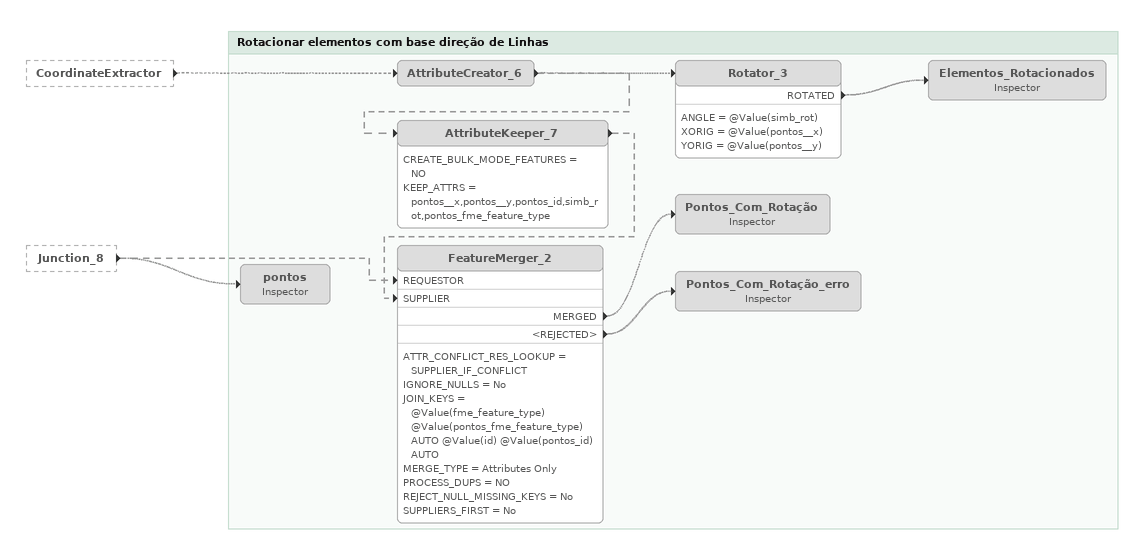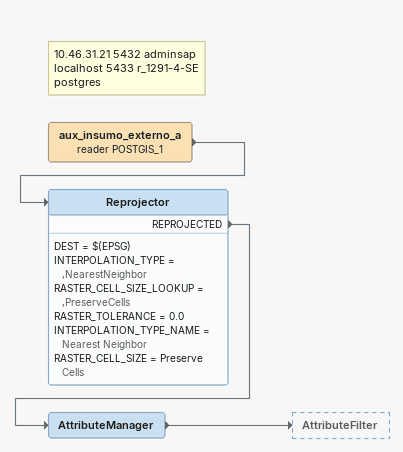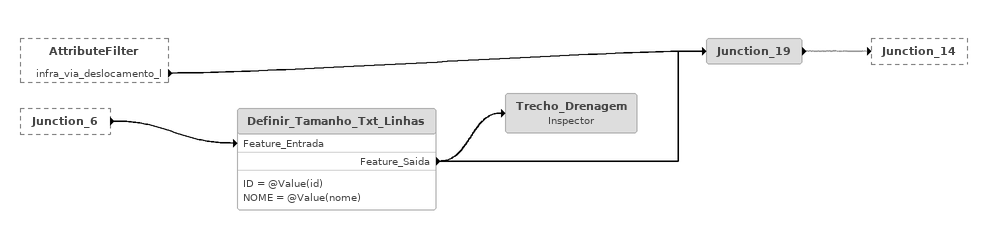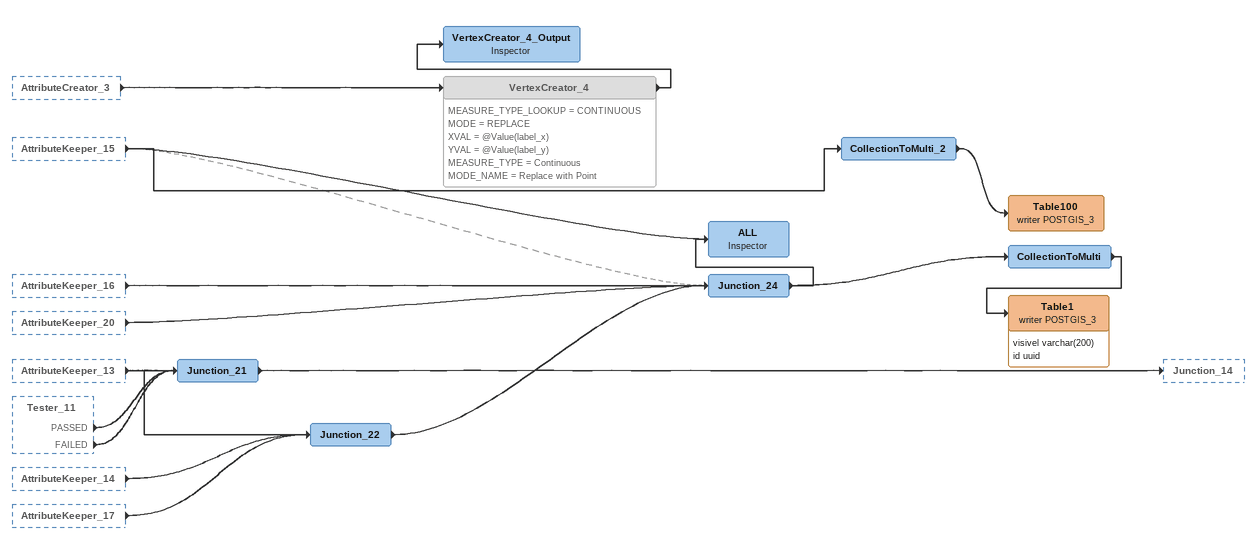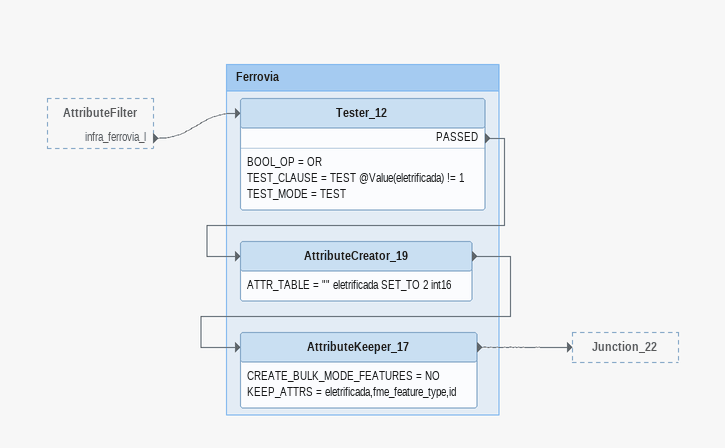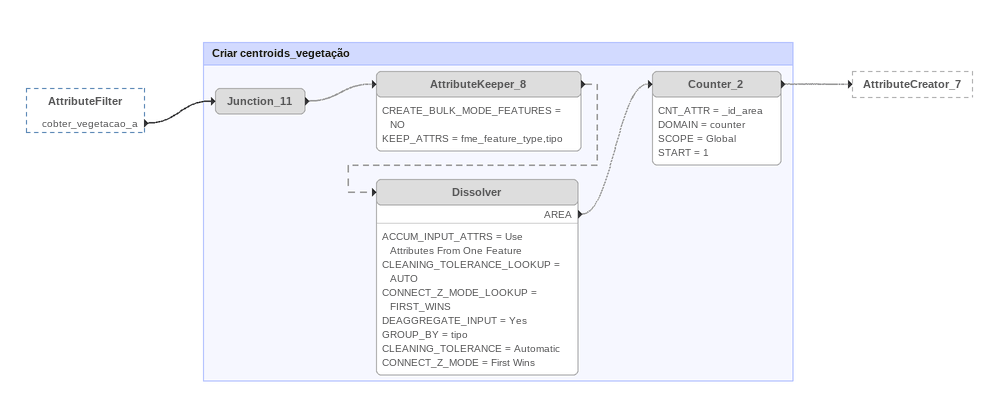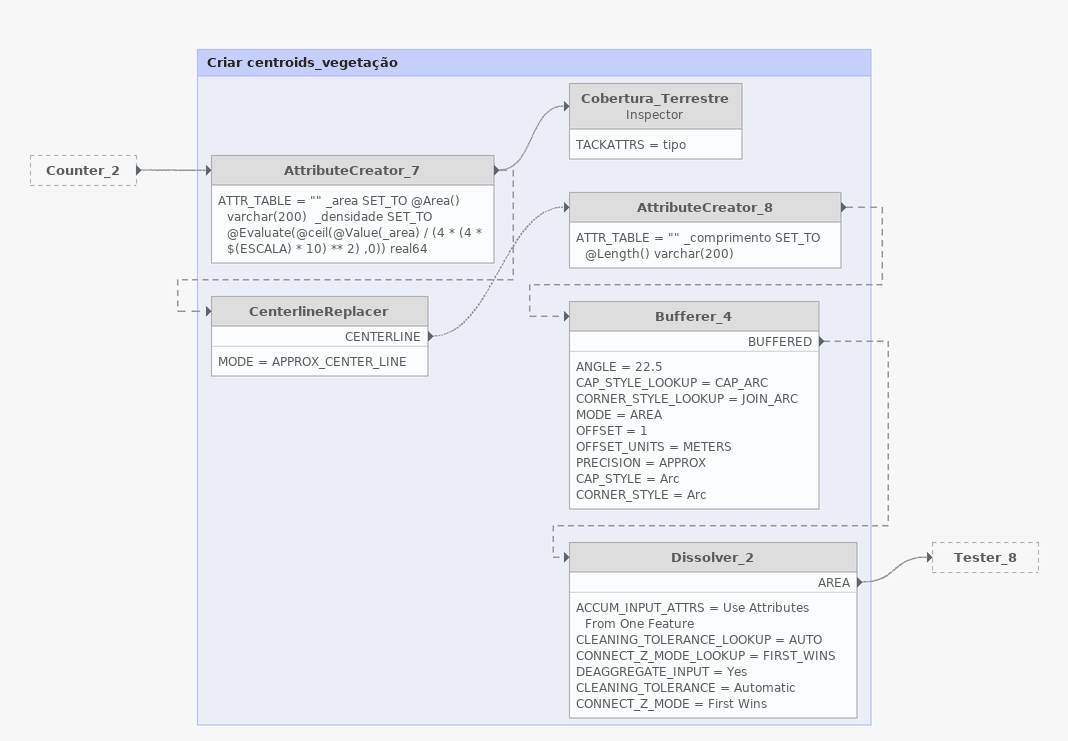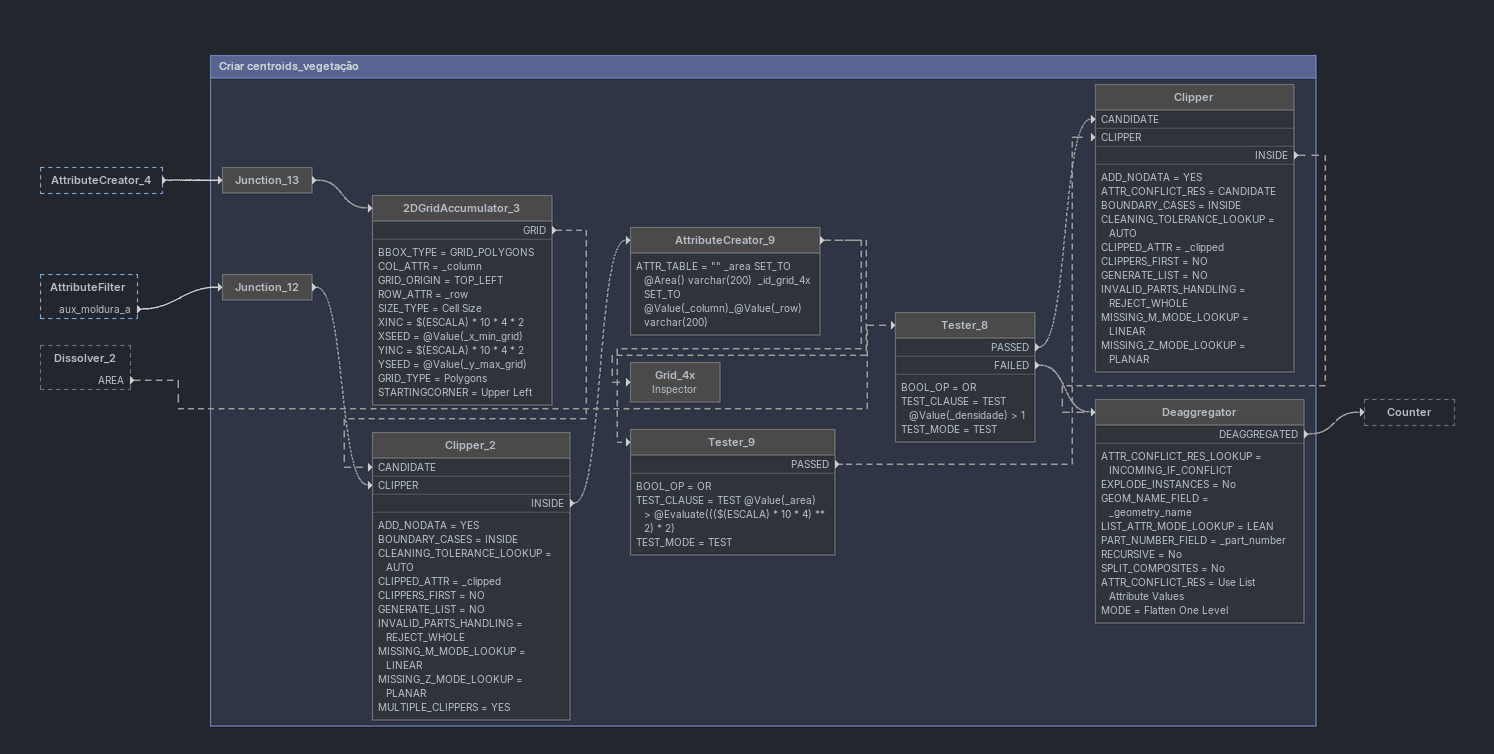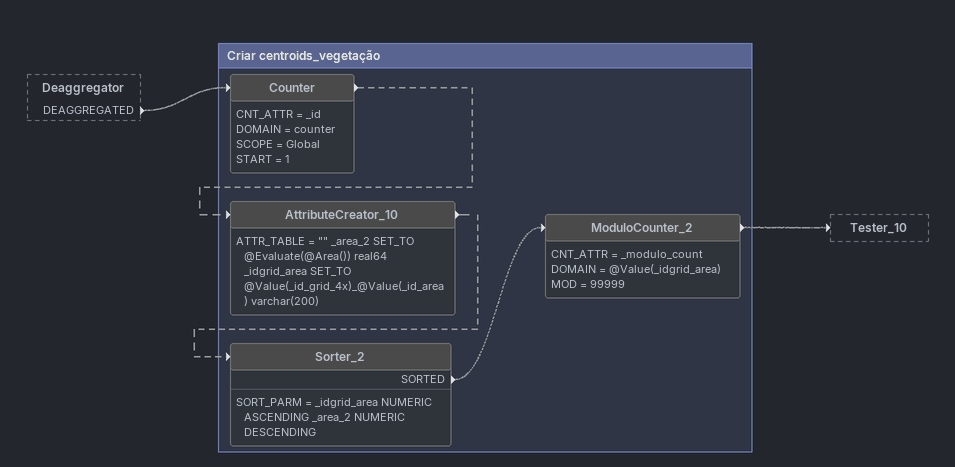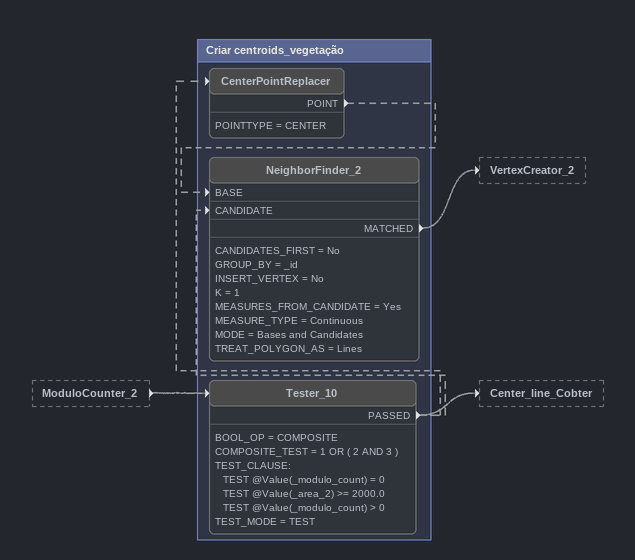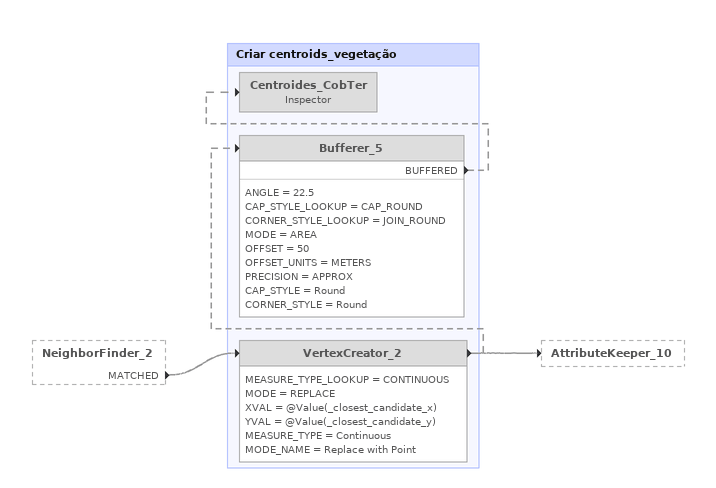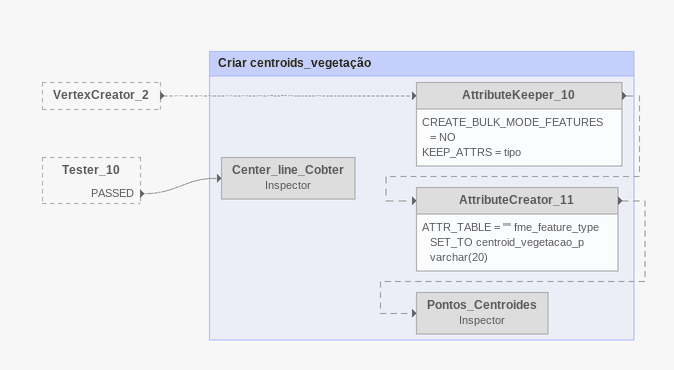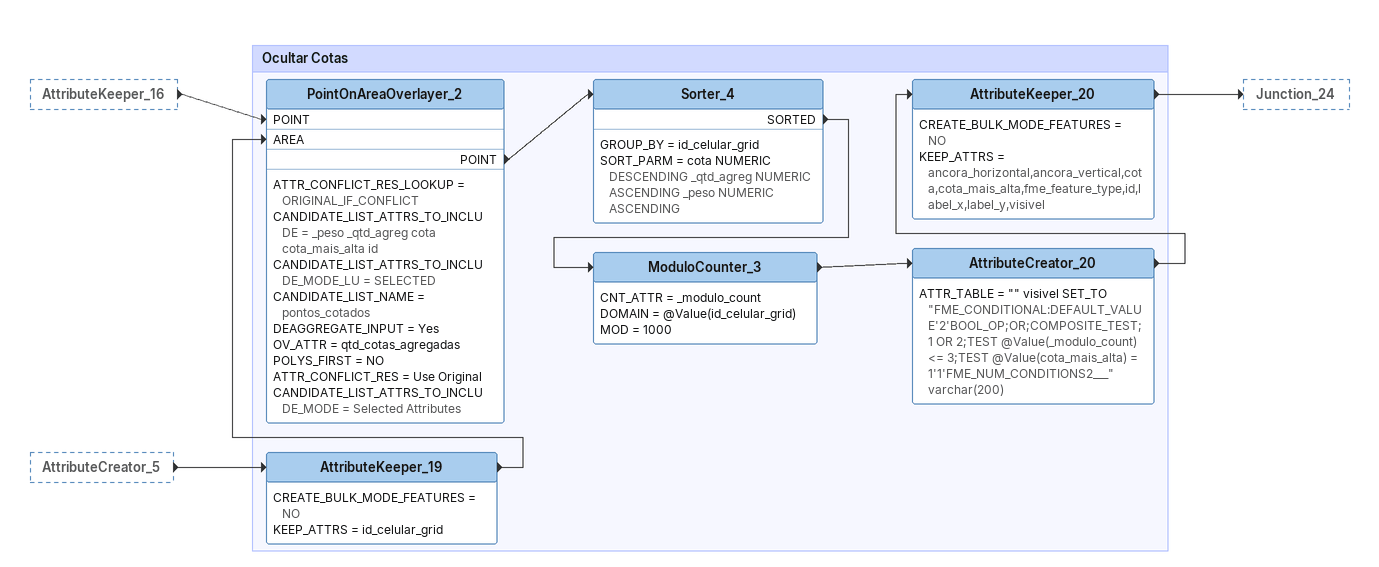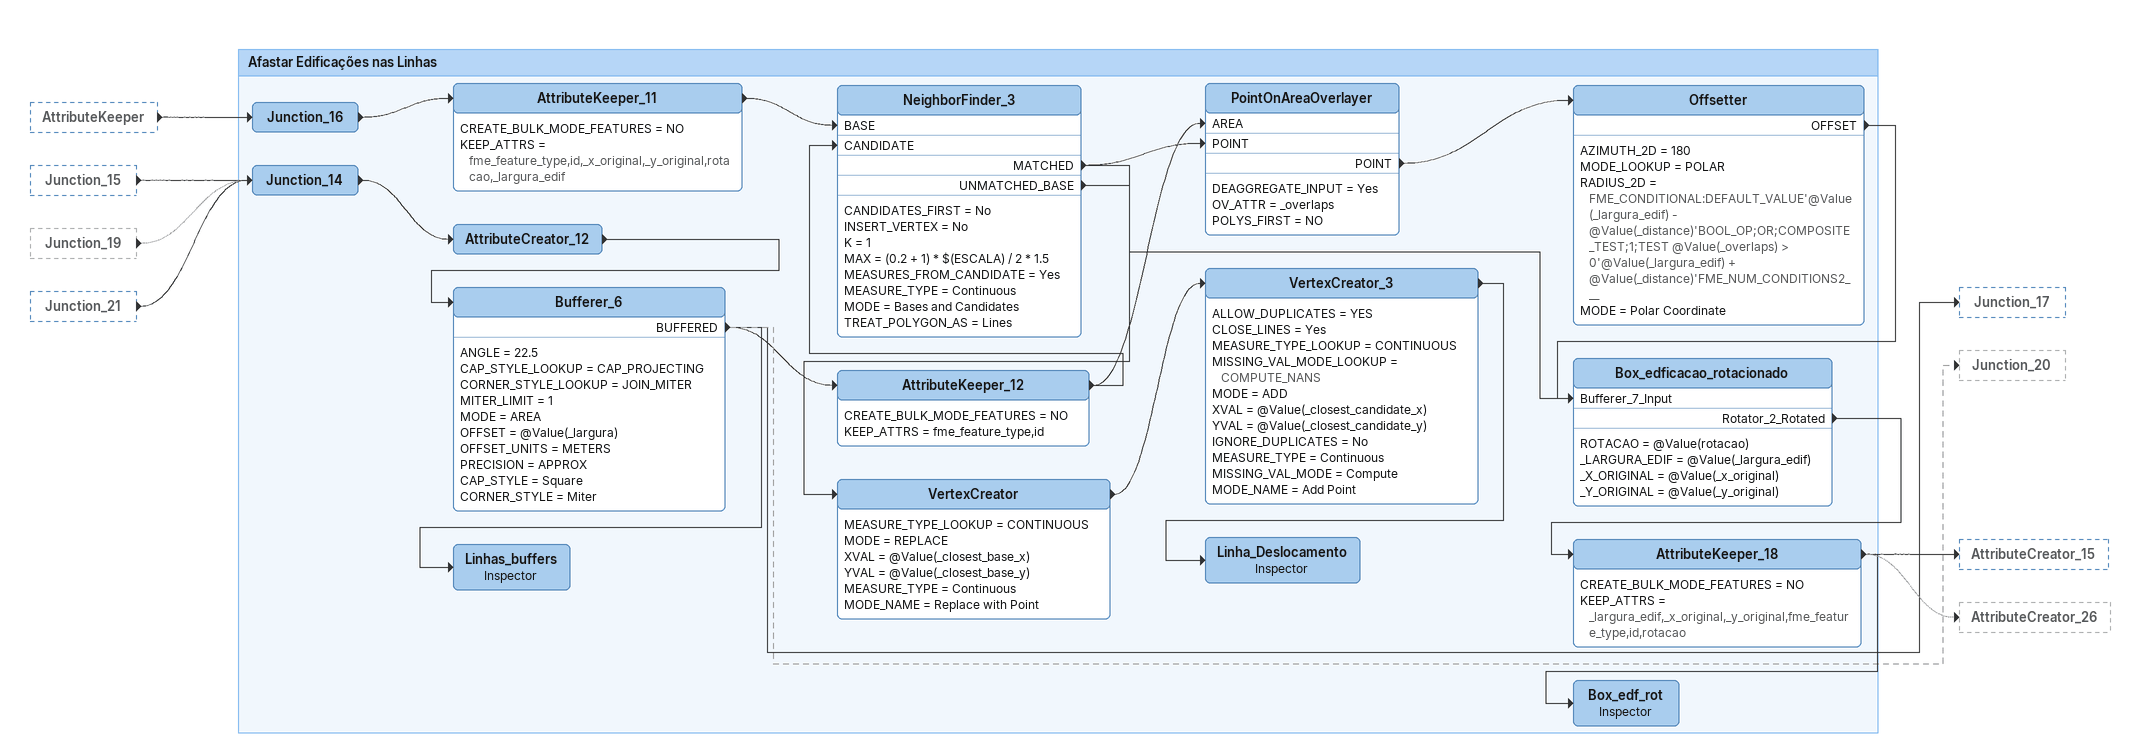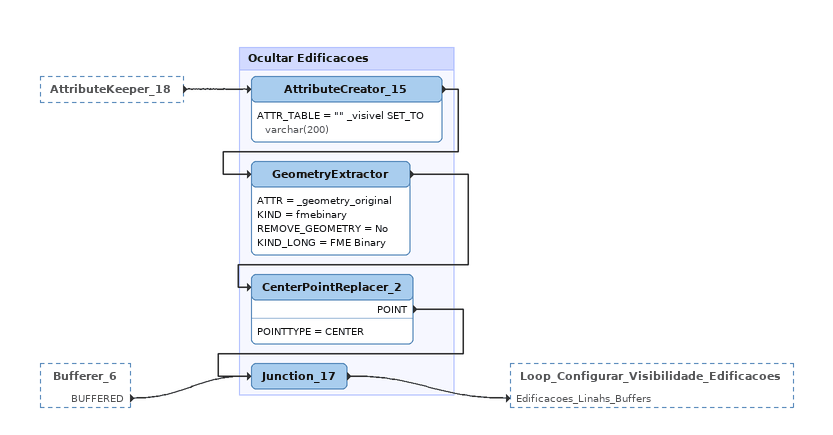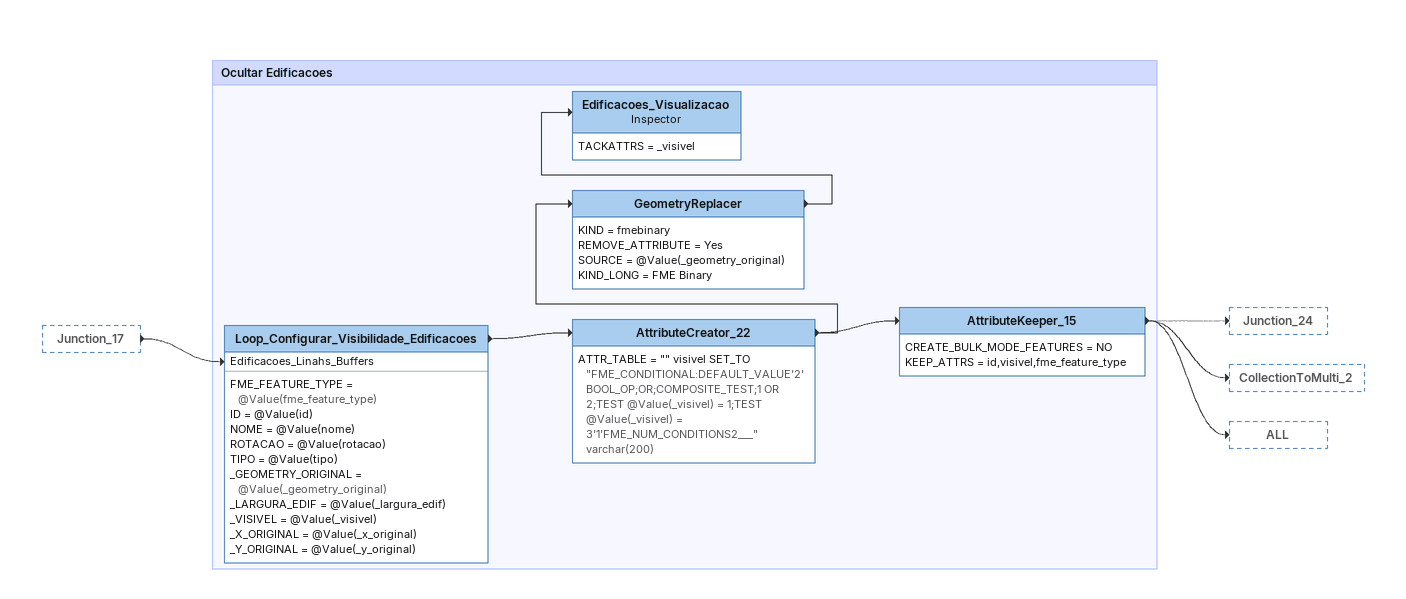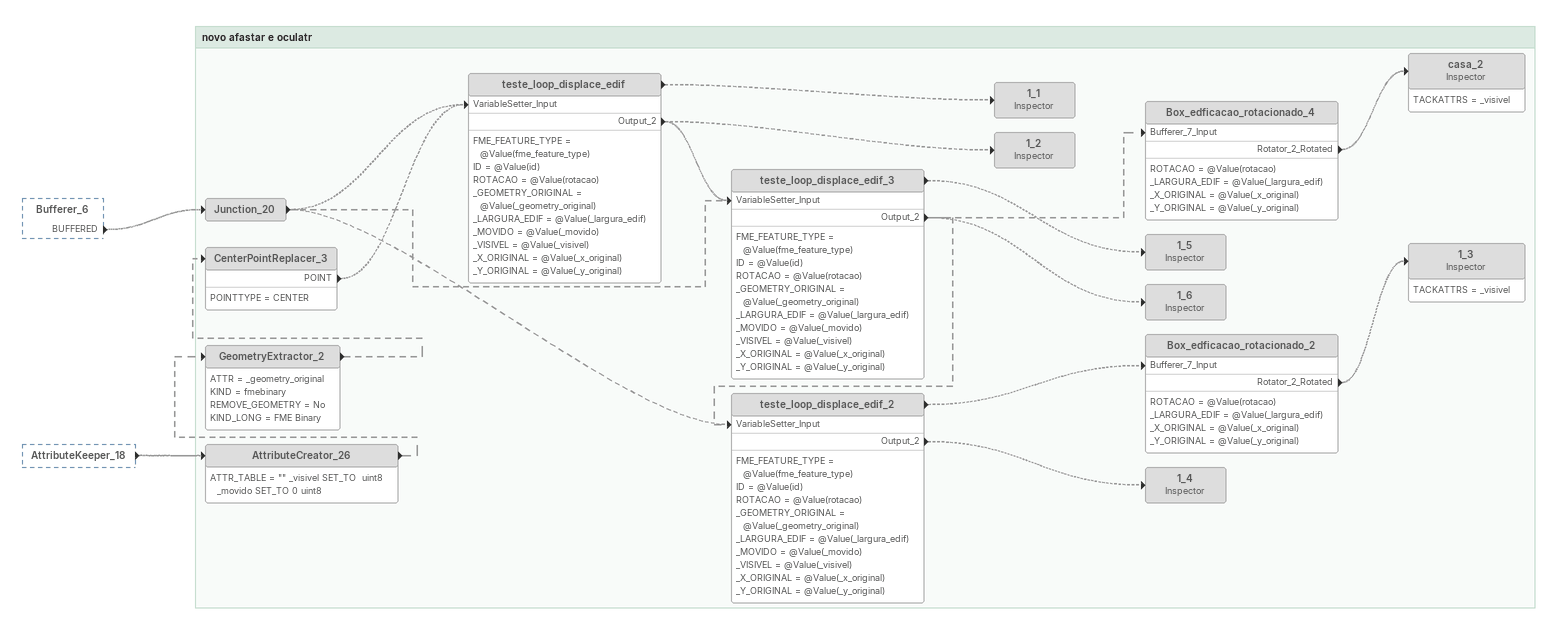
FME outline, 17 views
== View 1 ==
CoordinateExtractor [outside]
    -> AttributeCreator_6 [off]
Junction_8 [outside]
    -> pontos [off]
    -> FeatureMerger_2 [REQUESTOR] [off]

Bookmark: Rotacionar elementos com base direção de Linhas
AttributeCreator_6 [off]
    -> Rotator_3 [off]
    -> AttributeKeeper_7 [off]
Rotator_3 [off]
    ANGLE = @Value(simb_rot)
    XORIG = @Value(pontos__x)
    YORIG = @Value(pontos__y)
    ROTATED -> Elementos_Rotacionados [off]
Elementos_Rotacionados: Inspector [off]
AttributeKeeper_7 [off]
    CREATE_BULK_MODE_FEATURES = NO
    KEEP_ATTRS = pontos__x,pontos__y,pontos_id,simb_rot,pontos_fme_feature_type
    -> FeatureMerger_2 [SUPPLIER] [off]
FeatureMerger_2 [off]
    ATTR_CONFLICT_RES_LOOKUP = SUPPLIER_IF_CONFLICT
    IGNORE_NULLS = No
    JOIN_KEYS = @Value(fme_feature_type) @Value(pontos_fme_feature_type) AUTO @Value(id) @Value(pontos_id) AUTO
    MERGE_TYPE = Attributes Only
    PROCESS_DUPS = NO
    REJECT_NULL_MISSING_KEYS = No
    SUPPLIERS_FIRST = No
    MERGED -> Pontos_Com_Rotação [off]
    <REJECTED> -> Pontos_Com_Rotação_erro [off]
Pontos_Com_Rotação: Inspector [off]
Pontos_Com_Rotação_erro: Inspector [off]
pontos: Inspector [off]

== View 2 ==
Note: 10.46.31.21 5432 adminsap / localhost 5433 r_1291-4-SE postgres
aux_insumo_externo_a (reader POSTGIS_1)
    -> Reprojector
Reprojector
    DEST = $(EPSG)
    INTERPOLATION_TYPE = ,NearestNeighbor
    RASTER_CELL_SIZE_LOOKUP = ,PreserveCells
    RASTER_TOLERANCE = 0.0
    INTERPOLATION_TYPE_NAME = Nearest Neighbor
    RASTER_CELL_SIZE = Preserve Cells
    REPROJECTED -> AttributeManager
AttributeManager
    -> AttributeFilter

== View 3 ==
AttributeFilter [outside]
    infra_via_deslocamento_l -> Junction_19
Junction_6 [outside]
    -> Definir_Tamanho_Txt_Linhas [Feature_Entrada]
Definir_Tamanho_Txt_Linhas [off]
    ID = @Value(id)
    NOME = @Value(nome)
    Feature_Saida -> Trecho_Drenagem
    Feature_Saida -> Junction_19
Junction_19 [off]
    -> Junction_14 [off]
Trecho_Drenagem: Inspector [off]

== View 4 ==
AttributeCreator_3 [outside]
    -> VertexCreator_4
AttributeKeeper_15 [outside]
    -> Junction_24 [off]
    -> CollectionToMulti_2
    -> ALL
AttributeKeeper_16 [outside]
    -> Junction_24
AttributeKeeper_20 [outside]
    -> Junction_24
AttributeKeeper_13 [outside]
    -> Junction_22
    -> Junction_21
Tester_11 [outside]
    PASSED -> Junction_21
    FAILED -> Junction_21
AttributeKeeper_14 [outside]
    -> Junction_22
AttributeKeeper_17 [outside]
    -> Junction_22
VertexCreator_4 [off]
    MEASURE_TYPE_LOOKUP = CONTINUOUS
    MODE = REPLACE
    XVAL = @Value(label_x)
    YVAL = @Value(label_y)
    MEASURE_TYPE = Continuous
    MODE_NAME = Replace with Point
    -> VertexCreator_4_Output
VertexCreator_4_Output: Inspector
Junction_21
    -> Junction_14
CollectionToMulti_2
    -> Table100 (writer POSTGIS_3)
Table100 (writer POSTGIS_3)
Junction_22
    -> Junction_24
Junction_24
    -> CollectionToMulti
    -> ALL
ALL: Inspector
CollectionToMulti
    -> Table1 (writer POSTGIS_3)
Table1 (writer POSTGIS_3)
    attributes: visivel varchar(200), id uuid

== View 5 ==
AttributeFilter [outside]
    infra_ferrovia_l -> Tester_12

Bookmark: Ferrovia
Tester_12
    BOOL_OP = OR
    TEST_CLAUSE = TEST @Value(eletrificada) != 1
    TEST_MODE = TEST
    PASSED -> AttributeCreator_19
AttributeCreator_19
    ATTR_TABLE = "" eletrificada SET_TO 2 int16
    -> AttributeKeeper_17
AttributeKeeper_17
    CREATE_BULK_MODE_FEATURES = NO
    KEEP_ATTRS = eletrificada,fme_feature_type,id
    -> Junction_22

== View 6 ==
AttributeFilter [outside]
    cobter_vegetacao_a -> Junction_11

Bookmark: Criar centroids_vegetação
Junction_11 [off]
    -> AttributeKeeper_8 [off]
AttributeKeeper_8 [off]
    CREATE_BULK_MODE_FEATURES = NO
    KEEP_ATTRS = fme_feature_type,tipo
    -> Dissolver [off]
Dissolver [off]
    ACCUM_INPUT_ATTRS = Use Attributes From One Feature
    CLEANING_TOLERANCE_LOOKUP = AUTO
    CONNECT_Z_MODE_LOOKUP = FIRST_WINS
    DEAGGREGATE_INPUT = Yes
    GROUP_BY = tipo
    CLEANING_TOLERANCE = Automatic
    CONNECT_Z_MODE = First Wins
    AREA -> Counter_2 [off]
Counter_2 [off]
    CNT_ATTR = _id_area
    DOMAIN = counter
    SCOPE = Global
    START = 1
    -> AttributeCreator_7 [off]

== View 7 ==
Counter_2 [outside]
    -> AttributeCreator_7 [off]

Bookmark: Criar centroids_vegetação
AttributeCreator_7 [off]
    ATTR_TABLE = "" _area SET_TO @Area() varchar(200)  _densidade SET_TO @Evaluate(@ceil(@Value(_area) / (4 * (4 * $(ESCALA) * 10) ** 2) ,0)) real64
    -> Cobertura_Terrestre [off]
    -> CenterlineReplacer [off]
Cobertura_Terrestre: Inspector [off]
    TACKATTRS = tipo
CenterlineReplacer [off]
    MODE = APPROX_CENTER_LINE
    CENTERLINE -> AttributeCreator_8 [off]
AttributeCreator_8 [off]
    ATTR_TABLE = "" _comprimento SET_TO @Length() varchar(200)
    -> Bufferer_4 [off]
Bufferer_4 [off]
    ANGLE = 22.5
    CAP_STYLE_LOOKUP = CAP_ARC
    CORNER_STYLE_LOOKUP = JOIN_ARC
    MODE = AREA
    OFFSET = 1
    OFFSET_UNITS = METERS
    PRECISION = APPROX
    CAP_STYLE = Arc
    CORNER_STYLE = Arc
    BUFFERED -> Dissolver_2 [off]
Dissolver_2 [off]
    ACCUM_INPUT_ATTRS = Use Attributes From One Feature
    CLEANING_TOLERANCE_LOOKUP = AUTO
    CONNECT_Z_MODE_LOOKUP = FIRST_WINS
    DEAGGREGATE_INPUT = Yes
    CLEANING_TOLERANCE = Automatic
    CONNECT_Z_MODE = First Wins
    AREA -> Tester_8 [off]

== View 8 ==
AttributeCreator_4 [outside]
    -> Junction_13
AttributeFilter [outside]
    aux_moldura_a -> Junction_12
Dissolver_2 [outside]
    AREA -> Tester_8 [off]

Bookmark: Criar centroids_vegetação
Tester_8 [off]
    BOOL_OP = OR
    TEST_CLAUSE = TEST @Value(_densidade) > 1
    TEST_MODE = TEST
    PASSED -> Clipper [CANDIDATE] [off]
    FAILED -> Deaggregator [off]
Junction_12 [off]
    -> Clipper_2 [CLIPPER] [off]
Junction_13 [off]
    -> 2DGridAccumulator_3 [off]
2DGridAccumulator_3 [off]
    BBOX_TYPE = GRID_POLYGONS
    COL_ATTR = _column
    GRID_ORIGIN = TOP_LEFT
    ROW_ATTR = _row
    SIZE_TYPE = Cell Size
    XINC = $(ESCALA) * 10 * 4 * 2
    XSEED = @Value(_x_min_grid)
    YINC = $(ESCALA) * 10 * 4 * 2
    YSEED = @Value(_y_max_grid)
    GRID_TYPE = Polygons
    STARTINGCORNER = Upper Left
    GRID -> Clipper_2 [CANDIDATE] [off]
Clipper_2 [off]
    ADD_NODATA = YES
    BOUNDARY_CASES = INSIDE
    CLEANING_TOLERANCE_LOOKUP = AUTO
    CLIPPED_ATTR = _clipped
    CLIPPERS_FIRST = NO
    GENERATE_LIST = NO
    INVALID_PARTS_HANDLING = REJECT_WHOLE
    MISSING_M_MODE_LOOKUP = LINEAR
    MISSING_Z_MODE_LOOKUP = PLANAR
    MULTIPLE_CLIPPERS = YES
    INSIDE -> AttributeCreator_9 [off]
AttributeCreator_9 [off]
    ATTR_TABLE = "" _area SET_TO @Area() varchar(200)  _id_grid_4x SET_TO @Value(_column)_@Value(_row) varchar(200)
    -> Tester_9 [off]
    -> Grid_4x [off]
Grid_4x: Inspector [off]
Tester_9 [off]
    BOOL_OP = OR
    TEST_CLAUSE = TEST @Value(_area) > @Evaluate((($(ESCALA) * 10 * 4) ** 2) * 2)
    TEST_MODE = TEST
    PASSED -> Clipper [CLIPPER] [off]
Clipper [off]
    ADD_NODATA = YES
    ATTR_CONFLICT_RES = CANDIDATE
    BOUNDARY_CASES = INSIDE
    CLEANING_TOLERANCE_LOOKUP = AUTO
    CLIPPED_ATTR = _clipped
    CLIPPERS_FIRST = NO
    GENERATE_LIST = NO
    INVALID_PARTS_HANDLING = REJECT_WHOLE
    MISSING_M_MODE_LOOKUP = LINEAR
    MISSING_Z_MODE_LOOKUP = PLANAR
    INSIDE -> Deaggregator [off]
Deaggregator [off]
    ATTR_CONFLICT_RES_LOOKUP = INCOMING_IF_CONFLICT
    EXPLODE_INSTANCES = No
    GEOM_NAME_FIELD = _geometry_name
    LIST_ATTR_MODE_LOOKUP = LEAN
    PART_NUMBER_FIELD = _part_number
    RECURSIVE = No
    SPLIT_COMPOSITES = No
    ATTR_CONFLICT_RES = Use List Attribute Values
    MODE = Flatten One Level
    DEAGGREGATED -> Counter [off]

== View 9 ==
Deaggregator [outside]
    DEAGGREGATED -> Counter [off]

Bookmark: Criar centroids_vegetação
Counter [off]
    CNT_ATTR = _id
    DOMAIN = counter
    SCOPE = Global
    START = 1
    -> AttributeCreator_10 [off]
AttributeCreator_10 [off]
    ATTR_TABLE = "" _area_2 SET_TO @Evaluate(@Area()) real64  _idgrid_area SET_TO @Value(_id_grid_4x)_@Value(_id_area) varchar(200)
    -> Sorter_2 [off]
Sorter_2 [off]
    SORT_PARM = _idgrid_area NUMERIC ASCENDING _area_2 NUMERIC DESCENDING
    SORTED -> ModuloCounter_2 [off]
ModuloCounter_2 [off]
    CNT_ATTR = _modulo_count
    DOMAIN = @Value(_idgrid_area)
    MOD = 99999
    -> Tester_10 [off]

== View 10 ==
ModuloCounter_2 [outside]
    -> Tester_10 [off]

Bookmark: Criar centroids_vegetação
Tester_10 [off]
    BOOL_OP = COMPOSITE
    COMPOSITE_TEST = 1 OR ( 2 AND 3 )
    TEST_CLAUSE:
      TEST @Value(_modulo_count) = 0
      TEST @Value(_area_2) >= 2000.0
      TEST @Value(_modulo_count) > 0
    TEST_MODE = TEST
    PASSED -> CenterPointReplacer [off]
    PASSED -> NeighborFinder_2 [CANDIDATE] [off]
    PASSED -> Center_line_Cobter [off]
CenterPointReplacer [off]
    POINTTYPE = CENTER
    POINT -> NeighborFinder_2 [BASE] [off]
NeighborFinder_2 [off]
    CANDIDATES_FIRST = No
    GROUP_BY = _id
    INSERT_VERTEX = No
    K = 1
    MEASURES_FROM_CANDIDATE = Yes
    MEASURE_TYPE = Continuous
    MODE = Bases and Candidates
    TREAT_POLYGON_AS = Lines
    MATCHED -> VertexCreator_2 [off]

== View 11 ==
NeighborFinder_2 [outside]
    MATCHED -> VertexCreator_2 [off]

Bookmark: Criar centroids_vegetação
VertexCreator_2 [off]
    MEASURE_TYPE_LOOKUP = CONTINUOUS
    MODE = REPLACE
    XVAL = @Value(_closest_candidate_x)
    YVAL = @Value(_closest_candidate_y)
    MEASURE_TYPE = Continuous
    MODE_NAME = Replace with Point
    -> Bufferer_5 [off]
    -> AttributeKeeper_10 [off]
Bufferer_5 [off]
    ANGLE = 22.5
    CAP_STYLE_LOOKUP = CAP_ROUND
    CORNER_STYLE_LOOKUP = JOIN_ROUND
    MODE = AREA
    OFFSET = 50
    OFFSET_UNITS = METERS
    PRECISION = APPROX
    CAP_STYLE = Round
    CORNER_STYLE = Round
    BUFFERED -> Centroides_CobTer [off]
Centroides_CobTer: Inspector [off]

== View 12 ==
VertexCreator_2 [outside]
    -> AttributeKeeper_10 [off]
Tester_10 [outside]
    PASSED -> Center_line_Cobter [off]

Bookmark: Criar centroids_vegetação
AttributeKeeper_10 [off]
    CREATE_BULK_MODE_FEATURES = NO
    KEEP_ATTRS = tipo
    -> AttributeCreator_11 [off]
AttributeCreator_11 [off]
    ATTR_TABLE = "" fme_feature_type SET_TO centroid_vegetacao_p varchar(20)
    -> Pontos_Centroides [off]
Pontos_Centroides: Inspector [off]
Center_line_Cobter: Inspector [off]

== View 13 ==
AttributeKeeper_16 [outside]
    -> PointOnAreaOverlayer_2 [POINT]
AttributeCreator_5 [outside]
    -> AttributeKeeper_19

Bookmark: Ocultar Cotas
AttributeKeeper_19
    CREATE_BULK_MODE_FEATURES = NO
    KEEP_ATTRS = id_celular_grid
    -> PointOnAreaOverlayer_2 [AREA]
PointOnAreaOverlayer_2
    ATTR_CONFLICT_RES_LOOKUP = ORIGINAL_IF_CONFLICT
    CANDIDATE_LIST_ATTRS_TO_INCLUDE = _peso _qtd_agreg cota cota_mais_alta id
    CANDIDATE_LIST_ATTRS_TO_INCLUDE_MODE_LU = SELECTED
    CANDIDATE_LIST_NAME = pontos_cotados
    DEAGGREGATE_INPUT = Yes
    OV_ATTR = qtd_cotas_agregadas
    POLYS_FIRST = NO
    ATTR_CONFLICT_RES = Use Original
    CANDIDATE_LIST_ATTRS_TO_INCLUDE_MODE = Selected Attributes
    POINT -> Sorter_4
Sorter_4
    GROUP_BY = id_celular_grid
    SORT_PARM = cota NUMERIC DESCENDING _qtd_agreg NUMERIC ASCENDING _peso NUMERIC ASCENDING
    SORTED -> ModuloCounter_3
ModuloCounter_3
    CNT_ATTR = _modulo_count
    DOMAIN = @Value(id_celular_grid)
    MOD = 1000
    -> AttributeCreator_20
AttributeCreator_20
    ATTR_TABLE = "" visivel SET_TO "FME_CONDITIONAL:DEFAULT_VALUE'2'BOOL_OP;OR;COMPOSITE_TEST;1 OR 2;TEST @Value(_modulo_count) <= 3;TEST @Value(cota_mais_alta) = 1'1'FME_NUM_CONDITIONS2___" varchar(200)
    -> AttributeKeeper_20
AttributeKeeper_20
    CREATE_BULK_MODE_FEATURES = NO
    KEEP_ATTRS = ancora_horizontal,ancora_vertical,cota,cota_mais_alta,fme_feature_type,id,label_x,label_y,visivel
    -> Junction_24

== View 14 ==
AttributeKeeper [outside]
    -> Junction_16
Junction_15 [outside]
    -> Junction_14
Junction_19 [outside]
    -> Junction_14 [off]
Junction_21 [outside]
    -> Junction_14

Bookmark: Afastar Edificações nas Linhas
Junction_16
    -> AttributeKeeper_11
AttributeKeeper_11
    CREATE_BULK_MODE_FEATURES = NO
    KEEP_ATTRS = fme_feature_type,id,_x_original,_y_original,rotacao,_largura_edif
    -> NeighborFinder_3 [BASE]
Junction_14
    -> AttributeCreator_12
AttributeCreator_12
    -> Bufferer_6
Bufferer_6
    ANGLE = 22.5
    CAP_STYLE_LOOKUP = CAP_PROJECTING
    CORNER_STYLE_LOOKUP = JOIN_MITER
    MITER_LIMIT = 1
    MODE = AREA
    OFFSET = @Value(_largura)
    OFFSET_UNITS = METERS
    PRECISION = APPROX
    CAP_STYLE = Square
    CORNER_STYLE = Miter
    BUFFERED -> Linhas_buffers
    BUFFERED -> AttributeKeeper_12
    BUFFERED -> Junction_17
    BUFFERED -> Junction_20 [off]
AttributeKeeper_12
    CREATE_BULK_MODE_FEATURES = NO
    KEEP_ATTRS = fme_feature_type,id
    -> NeighborFinder_3 [CANDIDATE]
    -> PointOnAreaOverlayer [AREA]
NeighborFinder_3
    CANDIDATES_FIRST = No
    INSERT_VERTEX = No
    K = 1
    MAX = (0.2 + 1) * $(ESCALA) / 2 * 1.5
    MEASURES_FROM_CANDIDATE = Yes
    MEASURE_TYPE = Continuous
    MODE = Bases and Candidates
    TREAT_POLYGON_AS = Lines
    MATCHED -> VertexCreator
    MATCHED -> PointOnAreaOverlayer [POINT]
    UNMATCHED_BASE -> Box_edficacao_rotacionado [Bufferer_7_Input]
PointOnAreaOverlayer
    DEAGGREGATE_INPUT = Yes
    OV_ATTR = _overlaps
    POLYS_FIRST = NO
    POINT -> Offsetter
Offsetter
    AZIMUTH_2D = 180
    MODE_LOOKUP = POLAR
    RADIUS_2D = FME_CONDITIONAL:DEFAULT_VALUE'@Value(_largura_edif) - @Value(_distance)'BOOL_OP;OR;COMPOSITE_TEST;1;TEST @Value(_overlaps) > 0'@Value(_largura_edif) + @Value(_distance)'FME_NUM_CONDITIONS2___
    MODE = Polar Coordinate
    OFFSET -> Box_edficacao_rotacionado [Bufferer_7_Input]
Box_edficacao_rotacionado
    ROTACAO = @Value(rotacao)
    _LARGURA_EDIF = @Value(_largura_edif)
    _X_ORIGINAL = @Value(_x_original)
    _Y_ORIGINAL = @Value(_y_original)
    Rotator_2_Rotated -> AttributeKeeper_18
AttributeKeeper_18
    CREATE_BULK_MODE_FEATURES = NO
    KEEP_ATTRS = _largura_edif,_x_original,_y_original,fme_feature_type,id,rotacao
    -> Box_edf_rot
    -> AttributeCreator_15
    -> AttributeCreator_26 [off]
Box_edf_rot: Inspector
VertexCreator
    MEASURE_TYPE_LOOKUP = CONTINUOUS
    MODE = REPLACE
    XVAL = @Value(_closest_base_x)
    YVAL = @Value(_closest_base_y)
    MEASURE_TYPE = Continuous
    MODE_NAME = Replace with Point
    -> VertexCreator_3
VertexCreator_3
    ALLOW_DUPLICATES = YES
    CLOSE_LINES = Yes
    MEASURE_TYPE_LOOKUP = CONTINUOUS
    MISSING_VAL_MODE_LOOKUP = COMPUTE_NANS
    MODE = ADD
    XVAL = @Value(_closest_candidate_x)
    YVAL = @Value(_closest_candidate_y)
    IGNORE_DUPLICATES = No
    MEASURE_TYPE = Continuous
    MISSING_VAL_MODE = Compute
    MODE_NAME = Add Point
    -> Linha_Deslocamento
Linha_Deslocamento: Inspector
Linhas_buffers: Inspector

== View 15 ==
AttributeKeeper_18 [outside]
    -> AttributeCreator_15
Bufferer_6 [outside]
    BUFFERED -> Junction_17

Bookmark: Ocultar Edificacoes
AttributeCreator_15
    ATTR_TABLE = "" _visivel SET_TO  varchar(200)
    -> GeometryExtractor
GeometryExtractor
    ATTR = _geometry_original
    KIND = fmebinary
    REMOVE_GEOMETRY = No
    KIND_LONG = FME Binary
    -> CenterPointReplacer_2
CenterPointReplacer_2
    POINTTYPE = CENTER
    POINT -> Junction_17
Junction_17
    -> Loop_Configurar_Visibilidade_Edificacoes [Edificacoes_Linahs_Buffers]

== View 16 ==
Junction_17 [outside]
    -> Loop_Configurar_Visibilidade_Edificacoes [Edificacoes_Linahs_Buffers]

Bookmark: Ocultar Edificacoes
Loop_Configurar_Visibilidade_Edificacoes
    FME_FEATURE_TYPE = @Value(fme_feature_type)
    ID = @Value(id)
    NOME = @Value(nome)
    ROTACAO = @Value(rotacao)
    TIPO = @Value(tipo)
    _GEOMETRY_ORIGINAL = @Value(_geometry_original)
    _LARGURA_EDIF = @Value(_largura_edif)
    _VISIVEL = @Value(_visivel)
    _X_ORIGINAL = @Value(_x_original)
    _Y_ORIGINAL = @Value(_y_original)
    -> AttributeCreator_22
AttributeCreator_22
    ATTR_TABLE = "" visivel SET_TO "FME_CONDITIONAL:DEFAULT_VALUE'2'BOOL_OP;OR;COMPOSITE_TEST;1 OR 2;TEST @Value(_visivel) = 1;TEST @Value(_visivel) = 3'1'FME_NUM_CONDITIONS2___" varchar(200)
    -> AttributeKeeper_15
    -> GeometryReplacer
GeometryReplacer
    KIND = fmebinary
    REMOVE_ATTRIBUTE = Yes
    SOURCE = @Value(_geometry_original)
    KIND_LONG = FME Binary
    -> Edificacoes_Visualizacao
Edificacoes_Visualizacao: Inspector
    TACKATTRS = _visivel
AttributeKeeper_15
    CREATE_BULK_MODE_FEATURES = NO
    KEEP_ATTRS = id,visivel,fme_feature_type
    -> Junction_24 [off]
    -> CollectionToMulti_2
    -> ALL

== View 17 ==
Bufferer_6 [outside]
    BUFFERED -> Junction_20 [off]
AttributeKeeper_18 [outside]
    -> AttributeCreator_26 [off]

Bookmark: novo afastar e oculatr
Junction_20 [off]
    -> teste_loop_displace_edif [VariableSetter_Input] [off]
    -> teste_loop_displace_edif_2 [VariableSetter_Input] [off]
    -> teste_loop_displace_edif_3 [VariableSetter_Input] [off]
AttributeCreator_26 [off]
    ATTR_TABLE = "" _visivel SET_TO  uint8  _movido SET_TO 0 uint8
    -> GeometryExtractor_2 [off]
GeometryExtractor_2 [off]
    ATTR = _geometry_original
    KIND = fmebinary
    REMOVE_GEOMETRY = No
    KIND_LONG = FME Binary
    -> CenterPointReplacer_3 [off]
CenterPointReplacer_3 [off]
    POINTTYPE = CENTER
    POINT -> teste_loop_displace_edif [VariableSetter_Input] [off]
teste_loop_displace_edif [off]
    FME_FEATURE_TYPE = @Value(fme_feature_type)
    ID = @Value(id)
    ROTACAO = @Value(rotacao)
    _GEOMETRY_ORIGINAL = @Value(_geometry_original)
    _LARGURA_EDIF = @Value(_largura_edif)
    _MOVIDO = @Value(_movido)
    _VISIVEL = @Value(_visivel)
    _X_ORIGINAL = @Value(_x_original)
    _Y_ORIGINAL = @Value(_y_original)
    -> 1_1 [off]
    Output_2 -> 1_2 [off]
    Output_2 -> teste_loop_displace_edif_3 [VariableSetter_Input] [off]
1_1: Inspector [off]
1_2: Inspector [off]
teste_loop_displace_edif_3 [off]
    FME_FEATURE_TYPE = @Value(fme_feature_type)
    ID = @Value(id)
    ROTACAO = @Value(rotacao)
    _GEOMETRY_ORIGINAL = @Value(_geometry_original)
    _LARGURA_EDIF = @Value(_largura_edif)
    _MOVIDO = @Value(_movido)
    _VISIVEL = @Value(_visivel)
    _X_ORIGINAL = @Value(_x_original)
    _Y_ORIGINAL = @Value(_y_original)
    -> 1_5 [off]
    Output_2 -> 1_6 [off]
    Output_2 -> teste_loop_displace_edif_2 [VariableSetter_Input] [off]
    Output_2 -> Box_edficacao_rotacionado_4 [Bufferer_7_Input] [off]
Box_edficacao_rotacionado_4 [off]
    ROTACAO = @Value(rotacao)
    _LARGURA_EDIF = @Value(_largura_edif)
    _X_ORIGINAL = @Value(_x_original)
    _Y_ORIGINAL = @Value(_y_original)
    Rotator_2_Rotated -> casa_2 [off]
casa_2: Inspector [off]
    TACKATTRS = _visivel
1_5: Inspector [off]
1_6: Inspector [off]
teste_loop_displace_edif_2 [off]
    FME_FEATURE_TYPE = @Value(fme_feature_type)
    ID = @Value(id)
    ROTACAO = @Value(rotacao)
    _GEOMETRY_ORIGINAL = @Value(_geometry_original)
    _LARGURA_EDIF = @Value(_largura_edif)
    _MOVIDO = @Value(_movido)
    _VISIVEL = @Value(_visivel)
    _X_ORIGINAL = @Value(_x_original)
    _Y_ORIGINAL = @Value(_y_original)
    -> Box_edficacao_rotacionado_2 [Bufferer_7_Input] [off]
    Output_2 -> 1_4 [off]
Box_edficacao_rotacionado_2 [off]
    ROTACAO = @Value(rotacao)
    _LARGURA_EDIF = @Value(_largura_edif)
    _X_ORIGINAL = @Value(_x_original)
    _Y_ORIGINAL = @Value(_y_original)
    Rotator_2_Rotated -> 1_3 [off]
1_3: Inspector [off]
    TACKATTRS = _visivel
1_4: Inspector [off]
